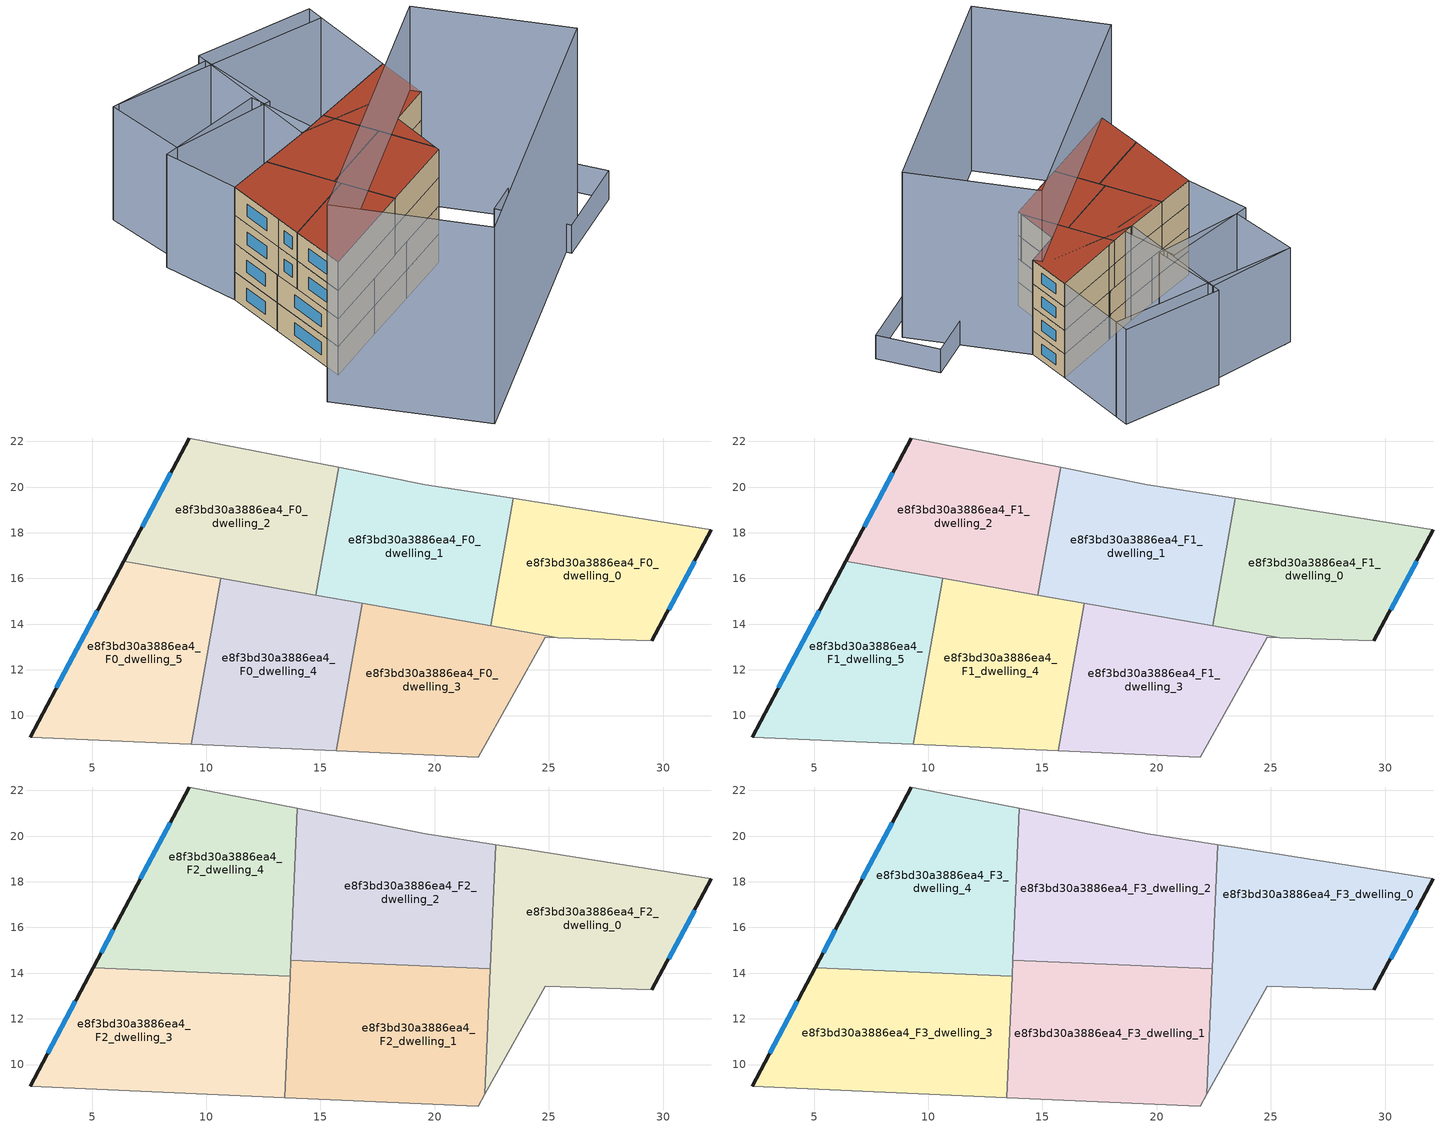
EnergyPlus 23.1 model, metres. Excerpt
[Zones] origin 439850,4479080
e8f3bd30a3886ea4_F0_dwelling_0
 floor ground (EU_floor_Construction): 32.11,18.13 29.51,13.28 25.39,13.41 22.45,13.92 23.43,19.51 23.7,19.47 z0
 wall outside (EU_wall_Construction): 29.51,13.28 32.11,18.13 z0:3
 wall adiabatic (EU_wall_Construction): 25.39,13.41 29.51,13.28 / 32.11,18.13 23.7,19.47 23.43,19.51 z0:3
 wall to e8f3bd30a3886ea4_F0_dwelling_1 (EU_wall_Construction): 23.43,19.51 22.45,13.92 z0:3
 wall to e8f3bd30a3886ea4_F0_dwelling_3 (EU_wall_Construction): 22.45,13.92 25.39,13.41 z0:3
 window (EU_Window_Construction): 30.24,14.64 31.38,16.76 z0.84:2.16
e8f3bd30a3886ea4_F0_dwelling_1
 floor ground (EU_floor_Construction): 23.43,19.51 22.45,13.92 14.8,15.27 15.79,20.86 19.58,20.12 z0
 wall to e8f3bd30a3886ea4_F0_dwelling_2 (EU_wall_Construction): 15.79,20.86 14.8,15.27 z0:3
 wall adiabatic (EU_wall_Construction): 23.43,19.51 19.58,20.12 15.79,20.86 z0:3
 wall to e8f3bd30a3886ea4_F0_dwelling_4 (EU_wall_Construction): 14.8,15.27 16.82,14.91 z0:3
 wall to e8f3bd30a3886ea4_F0_dwelling_3 (EU_wall_Construction): 16.82,14.91 22.45,13.92 z0:3
e8f3bd30a3886ea4_F0_dwelling_2
 floor ground (EU_floor_Construction): 15.79,20.86 14.8,15.27 6.38,16.75 9.26,22.15 z0
 wall outside (EU_wall_Construction): 9.26,22.15 6.38,16.75 z0:3
 wall adiabatic (EU_wall_Construction): 15.79,20.86 9.26,22.15 z0:3
 wall to e8f3bd30a3886ea4_F0_dwelling_5 (EU_wall_Construction): 6.38,16.75 10.63,16 z0:3
 wall to e8f3bd30a3886ea4_F0_dwelling_4 (EU_wall_Construction): 10.63,16 14.8,15.27 z0:3
 window (EU_Window_Construction): 8.45,20.63 7.19,18.27 z0.84:2.16
e8f3bd30a3886ea4_F0_dwelling_3
 floor ground (EU_floor_Construction): 25.39,13.41 24.83,13.42 21.91,8.18 15.68,8.46 16.82,14.91 z0
 wall adiabatic (EU_wall_Construction): 25.39,13.41 24.83,13.42 / 15.68,8.46 21.91,8.18 24.83,13.42 z0:3
 wall to e8f3bd30a3886ea4_F0_dwelling_4 (EU_wall_Construction): 16.82,14.91 15.68,8.46 z0:3
e8f3bd30a3886ea4_F0_dwelling_4
 floor ground (EU_floor_Construction): 16.82,14.91 15.68,8.46 9.35,8.73 10.63,16 z0
 wall adiabatic (EU_wall_Construction): 9.35,8.73 15.68,8.46 z0:3
 wall to e8f3bd30a3886ea4_F0_dwelling_5 (EU_wall_Construction): 10.63,16 9.35,8.73 z0:3
e8f3bd30a3886ea4_F0_dwelling_5
 floor ground (EU_floor_Construction): 10.63,16 9.35,8.73 2.29,9.04 6.38,16.75 z0
 wall outside (EU_wall_Construction): 6.38,16.75 2.29,9.04 z0:3
 wall adiabatic (EU_wall_Construction): 2.29,9.04 9.35,8.73 z0:3
 window (EU_Window_Construction): 5.23,14.59 3.44,11.21 z0.84:2.16
e8f3bd30a3886ea4_F1_dwelling_0
 floor to e8f3bd30a3886ea4_F0_dwelling_0 (EU_floor_Construction): 32.11,18.13 29.51,13.28 25.39,13.41 22.45,13.92 23.43,19.51 23.7,19.47 z3
 wall outside (EU_wall_Construction): 29.51,13.28 32.11,18.13 z3:6
 wall adiabatic (EU_wall_Construction): 25.39,13.41 29.51,13.28 / 32.11,18.13 23.7,19.47 23.43,19.51 z3:6
 wall to e8f3bd30a3886ea4_F1_dwelling_1 (EU_wall_Construction): 23.43,19.51 22.45,13.92 z3:6
 wall to e8f3bd30a3886ea4_F1_dwelling_3 (EU_wall_Construction): 22.45,13.92 25.39,13.41 z3:6
 window (EU_Window_Construction): 30.24,14.64 31.38,16.76 z3.84:5.16
e8f3bd30a3886ea4_F1_dwelling_1
 floor to e8f3bd30a3886ea4_F0_dwelling_1 (EU_floor_Construction): 23.43,19.51 22.45,13.92 14.8,15.27 15.79,20.86 19.58,20.12 z3
 wall to e8f3bd30a3886ea4_F1_dwelling_2 (EU_wall_Construction): 15.79,20.86 14.8,15.27 z3:6
 wall adiabatic (EU_wall_Construction): 23.43,19.51 19.58,20.12 15.79,20.86 z3:6
 wall to e8f3bd30a3886ea4_F1_dwelling_4 (EU_wall_Construction): 14.8,15.27 16.82,14.91 z3:6
 wall to e8f3bd30a3886ea4_F1_dwelling_3 (EU_wall_Construction): 16.82,14.91 22.45,13.92 z3:6
e8f3bd30a3886ea4_F1_dwelling_2
 floor to e8f3bd30a3886ea4_F0_dwelling_2 (EU_floor_Construction): 15.79,20.86 14.8,15.27 6.38,16.75 9.26,22.15 z3
 wall outside (EU_wall_Construction): 9.26,22.15 6.38,16.75 z3:6
 wall adiabatic (EU_wall_Construction): 15.79,20.86 9.26,22.15 z3:6
 wall to e8f3bd30a3886ea4_F1_dwelling_5 (EU_wall_Construction): 6.38,16.75 10.63,16 z3:6
 wall to e8f3bd30a3886ea4_F1_dwelling_4 (EU_wall_Construction): 10.63,16 14.8,15.27 z3:6
 window (EU_Window_Construction): 8.45,20.63 7.19,18.27 z3.84:5.16
e8f3bd30a3886ea4_F1_dwelling_3
 floor to e8f3bd30a3886ea4_F0_dwelling_3 (EU_floor_Construction): 25.39,13.41 24.83,13.42 21.91,8.18 15.68,8.46 16.82,14.91 z3
 wall adiabatic (EU_wall_Construction): 25.39,13.41 24.83,13.42 / 15.68,8.46 21.91,8.18 24.83,13.42 z3:6
 wall to e8f3bd30a3886ea4_F1_dwelling_4 (EU_wall_Construction): 16.82,14.91 15.68,8.46 z3:6
e8f3bd30a3886ea4_F1_dwelling_4
 floor to e8f3bd30a3886ea4_F0_dwelling_4 (EU_floor_Construction): 16.82,14.91 15.68,8.46 9.35,8.73 10.63,16 z3
 wall adiabatic (EU_wall_Construction): 9.35,8.73 15.68,8.46 z3:6
 wall to e8f3bd30a3886ea4_F1_dwelling_5 (EU_wall_Construction): 10.63,16 9.35,8.73 z3:6
e8f3bd30a3886ea4_F1_dwelling_5
 floor to e8f3bd30a3886ea4_F0_dwelling_5 (EU_floor_Construction): 10.63,16 9.35,8.73 2.29,9.04 6.38,16.75 z3
 wall outside (EU_wall_Construction): 6.38,16.75 2.29,9.04 z3:6
 wall adiabatic (EU_wall_Construction): 2.29,9.04 9.35,8.73 z3:6
 window (EU_Window_Construction): 5.23,14.59 3.44,11.21 z3.84:5.16
e8f3bd30a3886ea4_F2_dwelling_0
 floor to e8f3bd30a3886ea4_F1_dwelling_0 (EU_floor_Construction): 32.11,18.13 29.51,13.28 25.38,13.41 22.45,13.92 23.43,19.51 23.7,19.47 z6
 floor to e8f3bd30a3886ea4_F1_dwelling_3 (EU_floor_Construction): 25.38,13.41 24.83,13.42 22.19,8.69 22.42,13.93 z6
 floor to e8f3bd30a3886ea4_F1_dwelling_1 (EU_floor_Construction): 23.43,19.51 22.45,13.92 22.42,13.93 22.67,19.63 z6
 wall outside (EU_wall_Construction): 29.51,13.28 32.11,18.13 z6:9
 wall adiabatic (EU_wall_Construction): 32.11,18.13 23.7,19.47 22.67,19.63 / 22.19,8.69 24.83,13.42 29.51,13.28 z6:9
 wall to e8f3bd30a3886ea4_F2_dwelling_1 (EU_wall_Construction): 22.43,14.19 22.19,8.69 z6:9
 wall to e8f3bd30a3886ea4_F2_dwelling_2 (EU_wall_Construction): 22.67,19.63 22.43,14.19 z6:9
 window (EU_Window_Construction): 30.24,14.64 31.38,16.76 z6.84:8.16
e8f3bd30a3886ea4_F2_dwelling_1
 floor to e8f3bd30a3886ea4_F1_dwelling_3 (EU_floor_Construction): 22.42,13.93 22.19,8.69 21.91,8.18 15.68,8.46 16.73,14.44 20.44,14.28 z6
 floor to e8f3bd30a3886ea4_F1_dwelling_1 (EU_floor_Construction): 22.43,14.19 22.42,13.93 20.44,14.28 z6
 floor to e8f3bd30a3886ea4_F1_dwelling_4 (EU_floor_Construction): 16.73,14.44 15.68,8.46 13.44,8.55 13.7,14.57 z6
 wall adiabatic (EU_wall_Construction): 13.44,8.55 21.91,8.18 22.19,8.69 z6:9
 wall to e8f3bd30a3886ea4_F2_dwelling_2 (EU_wall_Construction): 22.43,14.19 13.7,14.57 z6:9
 wall to e8f3bd30a3886ea4_F2_dwelling_3 (EU_wall_Construction): 13.67,13.86 13.44,8.55 z6:9
 wall to e8f3bd30a3886ea4_F2_dwelling_4 (EU_wall_Construction): 13.7,14.57 13.67,13.86 z6:9
e8f3bd30a3886ea4_F2_dwelling_2
 floor to e8f3bd30a3886ea4_F1_dwelling_1 (EU_floor_Construction): 22.67,19.63 22.43,14.19 20.44,14.28 14.8,15.27 15.79,20.86 19.58,20.12 z6
 floor to e8f3bd30a3886ea4_F1_dwelling_2 (EU_floor_Construction): 15.79,20.86 14.8,15.27 13.74,15.46 13.99,21.22 z6
 floor to e8f3bd30a3886ea4_F1_dwelling_3 (EU_floor_Construction): 20.44,14.28 16.73,14.44 16.82,14.91 z6
 floor to e8f3bd30a3886ea4_F1_dwelling_4 (EU_floor_Construction): 16.82,14.91 16.73,14.44 13.7,14.57 13.74,15.46 z6
 wall adiabatic (EU_wall_Construction): 22.67,19.63 19.58,20.12 13.99,21.22 z6:9
 wall to e8f3bd30a3886ea4_F2_dwelling_4 (EU_wall_Construction): 13.99,21.22 13.7,14.57 z6:9
e8f3bd30a3886ea4_F2_dwelling_3
 floor to e8f3bd30a3886ea4_F1_dwelling_4 (EU_floor_Construction): 13.67,13.86 13.44,8.55 9.35,8.73 10.28,14.01 z6
 floor to e8f3bd30a3886ea4_F1_dwelling_5 (EU_floor_Construction): 10.28,14.01 9.35,8.73 2.29,9.04 5.04,14.23 z6
 wall outside (EU_wall_Construction): 5.04,14.23 2.29,9.04 z6:9
 wall to e8f3bd30a3886ea4_F2_dwelling_4 (EU_wall_Construction): 13.67,13.86 5.04,14.23 z6:9
 wall adiabatic (EU_wall_Construction): 2.29,9.04 13.44,8.55 z6:9
 window (EU_Window_Construction): 4.27,12.78 3.06,10.5 z6.84:8.16
e8f3bd30a3886ea4_F2_dwelling_4
 floor to e8f3bd30a3886ea4_F1_dwelling_2 (EU_floor_Construction): 13.99,21.22 13.74,15.46 6.38,16.75 9.26,22.15 z6
 floor to e8f3bd30a3886ea4_F1_dwelling_5 (EU_floor_Construction): 10.63,16 10.28,14.01 5.04,14.23 6.3,16.61 6.38,16.75 z6
 floor to e8f3bd30a3886ea4_F1_dwelling_4 (EU_floor_Construction): 13.74,15.46 13.67,13.86 10.28,14.01 10.63,16 z6
 wall outside (EU_wall_Construction): 9.26,22.15 6.28,16.56 5.04,14.23 z6:9
 wall adiabatic (EU_wall_Construction): 13.99,21.22 9.26,22.15 z6:9
 window (EU_Window_Construction): 5.93,15.9 5.39,14.89 / 8.42,20.58 7.11,18.13 z6.84:8.16
e8f3bd30a3886ea4_F3_dwelling_0
 floor to e8f3bd30a3886ea4_F2_dwelling_0 (EU_floor_Construction): 32.11,18.13 29.51,13.28 24.83,13.42 22.19,8.69 22.67,19.63 23.7,19.47 z9
 wall outside (EU_wall_Construction): 29.51,13.28 32.11,18.13 z9:12
 wall adiabatic (EU_wall_Construction): 32.11,18.13 23.7,19.47 22.67,19.63 / 22.19,8.69 24.83,13.42 29.51,13.28 z9:12
 wall to e8f3bd30a3886ea4_F3_dwelling_1 (EU_wall_Construction): 22.43,14.19 22.19,8.69 z9:12
 wall to e8f3bd30a3886ea4_F3_dwelling_2 (EU_wall_Construction): 22.67,19.63 22.43,14.19 z9:12
 window (EU_Window_Construction): 30.24,14.64 31.38,16.76 z9.84:11.16
 roof outside (EU_roof_Construction): 29.51,13.28 32.11,18.13 23.7,19.47 22.67,19.63 22.19,8.69 24.83,13.42 z12
e8f3bd30a3886ea4_F3_dwelling_1
 floor to e8f3bd30a3886ea4_F2_dwelling_1 (EU_floor_Construction): 22.43,14.19 22.19,8.69 21.91,8.18 13.44,8.55 13.7,14.57 z9
 wall adiabatic (EU_wall_Construction): 13.44,8.55 21.91,8.18 22.19,8.69 z9:12
 wall to e8f3bd30a3886ea4_F3_dwelling_2 (EU_wall_Construction): 22.43,14.19 13.7,14.57 z9:12
 wall to e8f3bd30a3886ea4_F3_dwelling_3 (EU_wall_Construction): 13.67,13.86 13.44,8.55 z9:12
 wall to e8f3bd30a3886ea4_F3_dwelling_4 (EU_wall_Construction): 13.7,14.57 13.67,13.86 z9:12
 roof outside (EU_roof_Construction): 21.91,8.18 22.19,8.69 22.43,14.19 13.7,14.57 13.44,8.55 z12
e8f3bd30a3886ea4_F3_dwelling_2
 floor to e8f3bd30a3886ea4_F2_dwelling_2 (EU_floor_Construction): 22.67,19.63 22.43,14.19 13.7,14.57 13.99,21.22 19.58,20.12 z9
 wall adiabatic (EU_wall_Construction): 22.67,19.63 19.58,20.12 13.99,21.22 z9:12
 wall to e8f3bd30a3886ea4_F3_dwelling_4 (EU_wall_Construction): 13.99,21.22 13.7,14.57 z9:12
 roof outside (EU_roof_Construction): 22.43,14.19 22.67,19.63 19.58,20.12 13.99,21.22 13.7,14.57 z12
e8f3bd30a3886ea4_F3_dwelling_3
 floor to e8f3bd30a3886ea4_F2_dwelling_3 (EU_floor_Construction): 13.67,13.86 13.44,8.55 2.29,9.04 5.04,14.23 z9
 wall outside (EU_wall_Construction): 5.04,14.23 2.29,9.04 z9:12
 wall to e8f3bd30a3886ea4_F3_dwelling_4 (EU_wall_Construction): 13.67,13.86 5.04,14.23 z9:12
 wall adiabatic (EU_wall_Construction): 2.29,9.04 13.44,8.55 z9:12
 window (EU_Window_Construction): 4.27,12.78 3.06,10.5 z9.84:11.16
 roof outside (EU_roof_Construction): 13.44,8.55 13.67,13.86 5.04,14.23 2.29,9.04 z12
e8f3bd30a3886ea4_F3_dwelling_4
 floor to e8f3bd30a3886ea4_F2_dwelling_4 (EU_floor_Construction): 13.99,21.22 13.67,13.86 5.04,14.23 6.28,16.56 9.26,22.15 z9
 wall outside (EU_wall_Construction): 9.26,22.15 6.28,16.56 5.04,14.23 z9:12
 wall adiabatic (EU_wall_Construction): 13.99,21.22 9.26,22.15 z9:12
 window (EU_Window_Construction): 5.93,15.9 5.39,14.89 / 8.42,20.58 7.11,18.13 z9.84:11.16
 roof outside (EU_roof_Construction): 13.67,13.86 13.99,21.22 9.26,22.15 6.28,16.56 5.04,14.23 z12
shading: 27.56,5.35 36.63,5.87 / 36.63,5.87 37.05,-1.43 / 37.05,-1.43 27.98,-1.95 / 27.98,-1.95 27.56,5.35 z0:3; -1.92,8.22 29.31,14.29 / 29.31,14.29 32.2,-0.57 / 32.2,-0.57 0.97,-6.64 / 0.97,-6.64 -1.92,8.22 z0:21; 36.48,26.06 16.85,36.77 / 37.31,27.58 30.05,14.37 / 30.05,14.37 19.38,20.23 / 19.38,20.23 26.64,33.44 / 26.64,33.44 37.31,27.58 / 11.45,29.71 22.57,26.48 / 22.57,26.48 20.38,18.93 / 20.38,18.93 9.26,22.15 / 9.26,22.15 11.45,29.71 / 16.28,37.02 26.21,32.55 / 26.21,32.55 22.74,24.84 / 22.74,24.84 12.81,29.32 / 12.81,29.32 16.28,37.02 z0:12
[Building]
EU S2 Campaign: North Axis=0; Terrain=City; Solar Distribution=FullExterior
[Site:Location]
Madrid: Latitude=40.5; Longitude=-3.5; Time Zone=1; Elevation=609
[SizingPeriod:WeatherFileDays]
AnnualSizingPeriod: Begin Month=1; Begin Day of Month=1; End Month=12; End Day of Month=31; Day of Week for Start Day=Monday; Use Weather File Daylight Saving Period=No; Use Weather File Rain and Snow Indicators=No
[MATERIAL]
EU_InternalMass_Material: Roughness=MediumRough; Thickness=0.1; Conductivity=1; Density=1800; Specific Heat=900; Thermal Absorptance=0.9; Solar Absorptance=0.7; Visible Absorptance=0.7
[MATERIAL:NOMASS] Roughness=MediumRough; Thermal Absorptance=0.9; Solar Absorptance=0.7; Visible Absorptance=0.7
Name | Thermal Resistance
EU_wall_NoMass; EU_roof_NoMass | 2.16768
EU_floor_NoMass | 1.14339
[WINDOWMATERIAL:SIMPLEGLAZINGSYSTEM]
EU_Window_SimpleGlazing: UFactor=3.23888; Solar Heat Gain Coefficient=0.85; Visible Transmittance=0.85
[CONSTRUCTION]
EU_wall_Construction: EU_wall_NoMass
EU_roof_Construction: EU_roof_NoMass
EU_floor_Construction: EU_floor_NoMass
EU_InternalMass_Construction: EU_InternalMass_Material
EU_Window_Construction: EU_Window_SimpleGlazing
[ZONE] Type=1; Multiplier=1; Ceiling Height=autocalculate; Floor Area=autocalculate; Part of Total Floor Area=Yes
Name | Volume
e8f3bd30a3886ea4_F0_dwelling_0; e8f3bd30a3886ea4_F1_dwelling_0 | 131.347
e8f3bd30a3886ea4_F2_dwelling_0; e8f3bd30a3886ea4_F3_dwelling_0 | 157.612
e8f3bd30a3886ea4_F0_dwelling_1; e8f3bd30a3886ea4_F1_dwelling_1 | 131.357
e8f3bd30a3886ea4_F2_dwelling_1; e8f3bd30a3886ea4_F3_dwelling_1 | 157.614
e8f3bd30a3886ea4_F0_dwelling_2; e8f3bd30a3886ea4_F1_dwelling_2 | 131.334
e8f3bd30a3886ea4_F2_dwelling_2; e8f3bd30a3886ea4_F3_dwelling_2 | 157.607
e8f3bd30a3886ea4_F0_dwelling_3; e8f3bd30a3886ea4_F1_dwelling_3 | 131.34
e8f3bd30a3886ea4_F2_dwelling_3; e8f3bd30a3886ea4_F3_dwelling_3 | 157.592
e8f3bd30a3886ea4_F0_dwelling_4; e8f3bd30a3886ea4_F1_dwelling_4 | 131.312
e8f3bd30a3886ea4_F2_dwelling_4; e8f3bd30a3886ea4_F3_dwelling_4 | 157.61
e8f3bd30a3886ea4_F0_dwelling_5; e8f3bd30a3886ea4_F1_dwelling_5 | 131.326
[INTERNALMASS] Construction=EU_InternalMass_Construction
Name | Zone or ZoneList | Surface Area
e8f3bd30a3886ea4_F0_dwelling_0_EU_InternalMass | e8f3bd30a3886ea4_F0_dwelling_0 | 43.7824
e8f3bd30a3886ea4_F0_dwelling_1_EU_InternalMass | e8f3bd30a3886ea4_F0_dwelling_1 | 43.7857
e8f3bd30a3886ea4_F0_dwelling_2_EU_InternalMass | e8f3bd30a3886ea4_F0_dwelling_2 | 43.7782
e8f3bd30a3886ea4_F0_dwelling_3_EU_InternalMass | e8f3bd30a3886ea4_F0_dwelling_3 | 43.7802
e8f3bd30a3886ea4_F0_dwelling_4_EU_InternalMass | e8f3bd30a3886ea4_F0_dwelling_4 | 43.7706
e8f3bd30a3886ea4_F0_dwelling_5_EU_InternalMass | e8f3bd30a3886ea4_F0_dwelling_5 | 43.7761
e8f3bd30a3886ea4_F1_dwelling_0_EU_InternalMass | e8f3bd30a3886ea4_F1_dwelling_0 | 43.7824
e8f3bd30a3886ea4_F1_dwelling_1_EU_InternalMass | e8f3bd30a3886ea4_F1_dwelling_1 | 43.7857
e8f3bd30a3886ea4_F1_dwelling_2_EU_InternalMass | e8f3bd30a3886ea4_F1_dwelling_2 | 43.7782
e8f3bd30a3886ea4_F1_dwelling_3_EU_InternalMass | e8f3bd30a3886ea4_F1_dwelling_3 | 43.7802
e8f3bd30a3886ea4_F1_dwelling_4_EU_InternalMass | e8f3bd30a3886ea4_F1_dwelling_4 | 43.7706
e8f3bd30a3886ea4_F1_dwelling_5_EU_InternalMass | e8f3bd30a3886ea4_F1_dwelling_5 | 43.7761
e8f3bd30a3886ea4_F2_dwelling_0_EU_InternalMass | e8f3bd30a3886ea4_F2_dwelling_0 | 52.5374
e8f3bd30a3886ea4_F2_dwelling_1_EU_InternalMass | e8f3bd30a3886ea4_F2_dwelling_1 | 52.5394
e8f3bd30a3886ea4_F2_dwelling_2_EU_InternalMass | e8f3bd30a3886ea4_F2_dwelling_2 | 52.5344
e8f3bd30a3886ea4_F2_dwelling_3_EU_InternalMass | e8f3bd30a3886ea4_F2_dwelling_3 | 52.5281
e8f3bd30a3886ea4_F2_dwelling_4_EU_InternalMass | e8f3bd30a3886ea4_F2_dwelling_4 | 52.5358
e8f3bd30a3886ea4_F3_dwelling_0_EU_InternalMass | e8f3bd30a3886ea4_F3_dwelling_0 | 52.5374
e8f3bd30a3886ea4_F3_dwelling_1_EU_InternalMass | e8f3bd30a3886ea4_F3_dwelling_1 | 52.5394
e8f3bd30a3886ea4_F3_dwelling_2_EU_InternalMass | e8f3bd30a3886ea4_F3_dwelling_2 | 52.5344
e8f3bd30a3886ea4_F3_dwelling_3_EU_InternalMass | e8f3bd30a3886ea4_F3_dwelling_3 | 52.5281
e8f3bd30a3886ea4_F3_dwelling_4_EU_InternalMass | e8f3bd30a3886ea4_F3_dwelling_4 | 52.5358
[OTHEREQUIPMENT] Fuel Type=Electricity; Design Level Calculation Method=Watts/Area; Power per Zone Floor Area=1; Fraction Latent=0; Fraction Radiant=0; Fraction Lost=0; Carbon Dioxide Generation Rate=0; EndUse Subcategory=EU_Step8_InternalGains
Name | Zone or ZoneList or Space or SpaceList | Schedule
EU_Step8_InternalGain_e8f3bd30a3886ea4_F0_dwelling_0_f000 | e8f3bd30a3886ea4_F0_dwelling_0 | EU_Step8_GainSchedule_e8f3bd30a3886ea4_F0_dwelling_0_f000
EU_Step8_InternalGain_e8f3bd30a3886ea4_F0_dwelling_1_f000 | e8f3bd30a3886ea4_F0_dwelling_1 | EU_Step8_GainSchedule_e8f3bd30a3886ea4_F0_dwelling_1_f000
EU_Step8_InternalGain_e8f3bd30a3886ea4_F0_dwelling_2_f000 | e8f3bd30a3886ea4_F0_dwelling_2 | EU_Step8_GainSchedule_e8f3bd30a3886ea4_F0_dwelling_2_f000
EU_Step8_InternalGain_e8f3bd30a3886ea4_F0_dwelling_3_f000 | e8f3bd30a3886ea4_F0_dwelling_3 | EU_Step8_GainSchedule_e8f3bd30a3886ea4_F0_dwelling_3_f000
EU_Step8_InternalGain_e8f3bd30a3886ea4_F0_dwelling_4_f000 | e8f3bd30a3886ea4_F0_dwelling_4 | EU_Step8_GainSchedule_e8f3bd30a3886ea4_F0_dwelling_4_f000
EU_Step8_InternalGain_e8f3bd30a3886ea4_F0_dwelling_5_f000 | e8f3bd30a3886ea4_F0_dwelling_5 | EU_Step8_GainSchedule_e8f3bd30a3886ea4_F0_dwelling_5_f000
EU_Step8_InternalGain_e8f3bd30a3886ea4_F1_dwelling_0_f000 | e8f3bd30a3886ea4_F1_dwelling_0 | EU_Step8_GainSchedule_e8f3bd30a3886ea4_F1_dwelling_0_f000
EU_Step8_InternalGain_e8f3bd30a3886ea4_F1_dwelling_1_f000 | e8f3bd30a3886ea4_F1_dwelling_1 | EU_Step8_GainSchedule_e8f3bd30a3886ea4_F1_dwelling_1_f000
EU_Step8_InternalGain_e8f3bd30a3886ea4_F1_dwelling_2_f000 | e8f3bd30a3886ea4_F1_dwelling_2 | EU_Step8_GainSchedule_e8f3bd30a3886ea4_F1_dwelling_2_f000
EU_Step8_InternalGain_e8f3bd30a3886ea4_F1_dwelling_3_f000 | e8f3bd30a3886ea4_F1_dwelling_3 | EU_Step8_GainSchedule_e8f3bd30a3886ea4_F1_dwelling_3_f000
EU_Step8_InternalGain_e8f3bd30a3886ea4_F1_dwelling_4_f000 | e8f3bd30a3886ea4_F1_dwelling_4 | EU_Step8_GainSchedule_e8f3bd30a3886ea4_F1_dwelling_4_f000
EU_Step8_InternalGain_e8f3bd30a3886ea4_F1_dwelling_5_f000 | e8f3bd30a3886ea4_F1_dwelling_5 | EU_Step8_GainSchedule_e8f3bd30a3886ea4_F1_dwelling_5_f000
EU_Step8_InternalGain_e8f3bd30a3886ea4_F2_dwelling_0_f000 | e8f3bd30a3886ea4_F2_dwelling_0 | EU_Step8_GainSchedule_e8f3bd30a3886ea4_F2_dwelling_0_f000
EU_Step8_InternalGain_e8f3bd30a3886ea4_F2_dwelling_1_f000 | e8f3bd30a3886ea4_F2_dwelling_1 | EU_Step8_GainSchedule_e8f3bd30a3886ea4_F2_dwelling_1_f000
EU_Step8_InternalGain_e8f3bd30a3886ea4_F2_dwelling_2_f000 | e8f3bd30a3886ea4_F2_dwelling_2 | EU_Step8_GainSchedule_e8f3bd30a3886ea4_F2_dwelling_2_f000
EU_Step8_InternalGain_e8f3bd30a3886ea4_F2_dwelling_3_f000 | e8f3bd30a3886ea4_F2_dwelling_3 | EU_Step8_GainSchedule_e8f3bd30a3886ea4_F2_dwelling_3_f000
EU_Step8_InternalGain_e8f3bd30a3886ea4_F2_dwelling_4_f000 | e8f3bd30a3886ea4_F2_dwelling_4 | EU_Step8_GainSchedule_e8f3bd30a3886ea4_F2_dwelling_4_f000
EU_Step8_InternalGain_e8f3bd30a3886ea4_F3_dwelling_0_f000 | e8f3bd30a3886ea4_F3_dwelling_0 | EU_Step8_GainSchedule_e8f3bd30a3886ea4_F3_dwelling_0_f000
EU_Step8_InternalGain_e8f3bd30a3886ea4_F3_dwelling_1_f000 | e8f3bd30a3886ea4_F3_dwelling_1 | EU_Step8_GainSchedule_e8f3bd30a3886ea4_F3_dwelling_1_f000
EU_Step8_InternalGain_e8f3bd30a3886ea4_F3_dwelling_2_f000 | e8f3bd30a3886ea4_F3_dwelling_2 | EU_Step8_GainSchedule_e8f3bd30a3886ea4_F3_dwelling_2_f000
EU_Step8_InternalGain_e8f3bd30a3886ea4_F3_dwelling_3_f000 | e8f3bd30a3886ea4_F3_dwelling_3 | EU_Step8_GainSchedule_e8f3bd30a3886ea4_F3_dwelling_3_f000
EU_Step8_InternalGain_e8f3bd30a3886ea4_F3_dwelling_4_f000 | e8f3bd30a3886ea4_F3_dwelling_4 | EU_Step8_GainSchedule_e8f3bd30a3886ea4_F3_dwelling_4_f000
[ZONEVENTILATION:DESIGNFLOWRATE] Schedule=EU_AlwaysOn; Design Flow Rate Calculation Method=AirChanges/Hour; Air Changes per Hour=0.480546; Ventilation Type=Natural; Fan Pressure Rise=0; Fan Total Efficiency=1; Constant Term Coefficient=1; Temperature Term Coefficient=0; Velocity Term Coefficient=0; Velocity Squared Term Coefficient=0; Minimum Indoor Temperature=-100; Maximum Indoor Temperature=100; Delta Temperature=-100; Minimum Outdoor Temperature=-100; Maximum Outdoor Temperature=100; Maximum Wind Speed=40
Name | Zone or ZoneList or Space or SpaceList
EU_ConstantAir_e8f3bd30a3886ea4_F0_dwelling_0 | e8f3bd30a3886ea4_F0_dwelling_0
EU_ConstantAir_e8f3bd30a3886ea4_F0_dwelling_1 | e8f3bd30a3886ea4_F0_dwelling_1
EU_ConstantAir_e8f3bd30a3886ea4_F0_dwelling_2 | e8f3bd30a3886ea4_F0_dwelling_2
EU_ConstantAir_e8f3bd30a3886ea4_F0_dwelling_3 | e8f3bd30a3886ea4_F0_dwelling_3
EU_ConstantAir_e8f3bd30a3886ea4_F0_dwelling_4 | e8f3bd30a3886ea4_F0_dwelling_4
EU_ConstantAir_e8f3bd30a3886ea4_F0_dwelling_5 | e8f3bd30a3886ea4_F0_dwelling_5
EU_ConstantAir_e8f3bd30a3886ea4_F1_dwelling_0 | e8f3bd30a3886ea4_F1_dwelling_0
EU_ConstantAir_e8f3bd30a3886ea4_F1_dwelling_1 | e8f3bd30a3886ea4_F1_dwelling_1
EU_ConstantAir_e8f3bd30a3886ea4_F1_dwelling_2 | e8f3bd30a3886ea4_F1_dwelling_2
EU_ConstantAir_e8f3bd30a3886ea4_F1_dwelling_3 | e8f3bd30a3886ea4_F1_dwelling_3
EU_ConstantAir_e8f3bd30a3886ea4_F1_dwelling_4 | e8f3bd30a3886ea4_F1_dwelling_4
EU_ConstantAir_e8f3bd30a3886ea4_F1_dwelling_5 | e8f3bd30a3886ea4_F1_dwelling_5
EU_ConstantAir_e8f3bd30a3886ea4_F2_dwelling_0 | e8f3bd30a3886ea4_F2_dwelling_0
EU_ConstantAir_e8f3bd30a3886ea4_F2_dwelling_1 | e8f3bd30a3886ea4_F2_dwelling_1
EU_ConstantAir_e8f3bd30a3886ea4_F2_dwelling_2 | e8f3bd30a3886ea4_F2_dwelling_2
EU_ConstantAir_e8f3bd30a3886ea4_F2_dwelling_3 | e8f3bd30a3886ea4_F2_dwelling_3
EU_ConstantAir_e8f3bd30a3886ea4_F2_dwelling_4 | e8f3bd30a3886ea4_F2_dwelling_4
EU_ConstantAir_e8f3bd30a3886ea4_F3_dwelling_0 | e8f3bd30a3886ea4_F3_dwelling_0
EU_ConstantAir_e8f3bd30a3886ea4_F3_dwelling_1 | e8f3bd30a3886ea4_F3_dwelling_1
EU_ConstantAir_e8f3bd30a3886ea4_F3_dwelling_2 | e8f3bd30a3886ea4_F3_dwelling_2
EU_ConstantAir_e8f3bd30a3886ea4_F3_dwelling_3 | e8f3bd30a3886ea4_F3_dwelling_3
EU_ConstantAir_e8f3bd30a3886ea4_F3_dwelling_4 | e8f3bd30a3886ea4_F3_dwelling_4
[HVACTEMPLATE:THERMOSTAT] Constant Heating Setpoint=20; Constant Cooling Setpoint=50
EU_HeatOnly_e8f3bd30a3886ea4_F0_dwelling_0; EU_HeatOnly_e8f3bd30a3886ea4_F0_dwelling_1; EU_HeatOnly_e8f3bd30a3886ea4_F0_dwelling_2; EU_HeatOnly_e8f3bd30a3886ea4_F0_dwelling_3; EU_HeatOnly_e8f3bd30a3886ea4_F0_dwelling_4; EU_HeatOnly_e8f3bd30a3886ea4_F0_dwelling_5; EU_HeatOnly_e8f3bd30a3886ea4_F1_dwelling_0; EU_HeatOnly_e8f3bd30a3886ea4_F1_dwelling_1; EU_HeatOnly_e8f3bd30a3886ea4_F1_dwelling_2; EU_HeatOnly_e8f3bd30a3886ea4_F1_dwelling_3; EU_HeatOnly_e8f3bd30a3886ea4_F1_dwelling_4; EU_HeatOnly_e8f3bd30a3886ea4_F1_dwelling_5; EU_HeatOnly_e8f3bd30a3886ea4_F2_dwelling_0; EU_HeatOnly_e8f3bd30a3886ea4_F2_dwelling_1; EU_HeatOnly_e8f3bd30a3886ea4_F2_dwelling_2; EU_HeatOnly_e8f3bd30a3886ea4_F2_dwelling_3; EU_HeatOnly_e8f3bd30a3886ea4_F2_dwelling_4; EU_HeatOnly_e8f3bd30a3886ea4_F3_dwelling_0; EU_HeatOnly_e8f3bd30a3886ea4_F3_dwelling_1; EU_HeatOnly_e8f3bd30a3886ea4_F3_dwelling_2; EU_HeatOnly_e8f3bd30a3886ea4_F3_dwelling_3; EU_HeatOnly_e8f3bd30a3886ea4_F3_dwelling_4
[HVACTEMPLATE:ZONE:IDEALLOADSAIRSYSTEM] System Availability Schedule=EU_AlwaysOn; Maximum Heating Supply Air Temperature=50; Minimum Cooling Supply Air Temperature=13; Maximum Heating Supply Air Humidity Ratio=0.0156; Minimum Cooling Supply Air Humidity Ratio=0.0077; Heating Limit=NoLimit; Cooling Limit=NoLimit; Heating Availability Schedule=EU_AlwaysOn; Cooling Availability Schedule=EU_CoolingOff; Dehumidification Control Type=ConstantSensibleHeatRatio; Cooling Sensible Heat Ratio=0.7; Dehumidification Setpoint=60; Humidification Control Type=None; Humidification Setpoint=30; Outdoor Air Method=None; Outdoor Air Flow Rate per Person=0.00944; Outdoor Air Flow Rate per Zone Floor Area=0; Outdoor Air Flow Rate per Zone=0; Demand Controlled Ventilation Type=None; Outdoor Air Economizer Type=NoEconomizer; Heat Recovery Type=None; Sensible Heat Recovery Effectiveness=0.7; Latent Heat Recovery Effectiveness=0.65
Name | Template Thermostat
e8f3bd30a3886ea4_F0_dwelling_0 | EU_HeatOnly_e8f3bd30a3886ea4_F0_dwelling_0
e8f3bd30a3886ea4_F0_dwelling_1 | EU_HeatOnly_e8f3bd30a3886ea4_F0_dwelling_1
e8f3bd30a3886ea4_F0_dwelling_2 | EU_HeatOnly_e8f3bd30a3886ea4_F0_dwelling_2
e8f3bd30a3886ea4_F0_dwelling_3 | EU_HeatOnly_e8f3bd30a3886ea4_F0_dwelling_3
e8f3bd30a3886ea4_F0_dwelling_4 | EU_HeatOnly_e8f3bd30a3886ea4_F0_dwelling_4
e8f3bd30a3886ea4_F0_dwelling_5 | EU_HeatOnly_e8f3bd30a3886ea4_F0_dwelling_5
e8f3bd30a3886ea4_F1_dwelling_0 | EU_HeatOnly_e8f3bd30a3886ea4_F1_dwelling_0
e8f3bd30a3886ea4_F1_dwelling_1 | EU_HeatOnly_e8f3bd30a3886ea4_F1_dwelling_1
e8f3bd30a3886ea4_F1_dwelling_2 | EU_HeatOnly_e8f3bd30a3886ea4_F1_dwelling_2
e8f3bd30a3886ea4_F1_dwelling_3 | EU_HeatOnly_e8f3bd30a3886ea4_F1_dwelling_3
e8f3bd30a3886ea4_F1_dwelling_4 | EU_HeatOnly_e8f3bd30a3886ea4_F1_dwelling_4
e8f3bd30a3886ea4_F1_dwelling_5 | EU_HeatOnly_e8f3bd30a3886ea4_F1_dwelling_5
e8f3bd30a3886ea4_F2_dwelling_0 | EU_HeatOnly_e8f3bd30a3886ea4_F2_dwelling_0
e8f3bd30a3886ea4_F2_dwelling_1 | EU_HeatOnly_e8f3bd30a3886ea4_F2_dwelling_1
e8f3bd30a3886ea4_F2_dwelling_2 | EU_HeatOnly_e8f3bd30a3886ea4_F2_dwelling_2
e8f3bd30a3886ea4_F2_dwelling_3 | EU_HeatOnly_e8f3bd30a3886ea4_F2_dwelling_3
e8f3bd30a3886ea4_F2_dwelling_4 | EU_HeatOnly_e8f3bd30a3886ea4_F2_dwelling_4
e8f3bd30a3886ea4_F3_dwelling_0 | EU_HeatOnly_e8f3bd30a3886ea4_F3_dwelling_0
e8f3bd30a3886ea4_F3_dwelling_1 | EU_HeatOnly_e8f3bd30a3886ea4_F3_dwelling_1
e8f3bd30a3886ea4_F3_dwelling_2 | EU_HeatOnly_e8f3bd30a3886ea4_F3_dwelling_2
e8f3bd30a3886ea4_F3_dwelling_3 | EU_HeatOnly_e8f3bd30a3886ea4_F3_dwelling_3
e8f3bd30a3886ea4_F3_dwelling_4 | EU_HeatOnly_e8f3bd30a3886ea4_F3_dwelling_4
[SIZING:ZONE] Zone Cooling Design Supply Air Temperature Input Method=SupplyAirTemperature; Zone Cooling Design Supply Air Temperature=13; Zone Heating Design Supply Air Temperature Input Method=SupplyAirTemperature; Zone Heating Design Supply Air Temperature=50; Zone Cooling Design Supply Air Humidity Ratio=0.008; Zone Heating Design Supply Air Humidity Ratio=0.008; Cooling Design Air Flow Method=DesignDay; Cooling Design Air Flow Rate=0; Cooling Minimum Air Flow per Zone Floor Area=0.000762; Cooling Minimum Air Flow=0; Cooling Minimum Air Flow Fraction=0.2; Heating Design Air Flow Method=DesignDay; Heating Design Air Flow Rate=0; Heating Maximum Air Flow per Zone Floor Area=0.002032; Heating Maximum Air Flow=0.141576; Heating Maximum Air Flow Fraction=0.3; Account for Dedicated Outdoor Air System=No; Dedicated Outdoor Air System Control Strategy=NeutralSupplyAir; Dedicated Outdoor Air Low Setpoint Temperature for Design=autosize; Dedicated Outdoor Air High Setpoint Temperature for Design=autosize; Zone Load Sizing Method=Sensible Load Only No Latent Load; Zone Latent Cooling Design Supply Air Humidity Ratio Input Method=HumidityRatioDifference; Zone Cooling Design Supply Air Humidity Ratio Difference=0.005; Zone Latent Heating Design Supply Air Humidity Ratio Input Method=HumidityRatioDifference; Zone Humidification Design Supply Air Humidity Ratio Difference=0.005
e8f3bd30a3886ea4_F0_dwelling_0; e8f3bd30a3886ea4_F0_dwelling_1; e8f3bd30a3886ea4_F0_dwelling_2; e8f3bd30a3886ea4_F0_dwelling_3; e8f3bd30a3886ea4_F0_dwelling_4; e8f3bd30a3886ea4_F0_dwelling_5; e8f3bd30a3886ea4_F1_dwelling_0; e8f3bd30a3886ea4_F1_dwelling_1; e8f3bd30a3886ea4_F1_dwelling_2; e8f3bd30a3886ea4_F1_dwelling_3; e8f3bd30a3886ea4_F1_dwelling_4; e8f3bd30a3886ea4_F1_dwelling_5; e8f3bd30a3886ea4_F2_dwelling_0; e8f3bd30a3886ea4_F2_dwelling_1; e8f3bd30a3886ea4_F2_dwelling_2; e8f3bd30a3886ea4_F2_dwelling_3; e8f3bd30a3886ea4_F2_dwelling_4; e8f3bd30a3886ea4_F3_dwelling_0; e8f3bd30a3886ea4_F3_dwelling_1; e8f3bd30a3886ea4_F3_dwelling_2; e8f3bd30a3886ea4_F3_dwelling_3; e8f3bd30a3886ea4_F3_dwelling_4
[SCHEDULE:CONSTANT]
Name | Hourly Value
EU_AlwaysOn | 1
EU_CoolingOff | 0
[SCHEDULE:FILE] Column Number=1; Rows to Skip at Top=0; Number of Hours of Data=8760; Column Separator=Comma; Interpolate to Timestep=No; Minutes per Item=60; Adjust Schedule for Daylight Savings=Yes
Name | File
EU_Step8_GainSchedule_e8f3bd30a3886ea4_F0_dwelling_0_f000 | ../../schedules/e8f3bd30a3886ea4/e8f3bd30a3886ea4_F0_dwelling_0_f000_gain.csv
EU_Step8_GainSchedule_e8f3bd30a3886ea4_F0_dwelling_1_f000 | ../../schedules/e8f3bd30a3886ea4/e8f3bd30a3886ea4_F0_dwelling_1_f000_gain.csv
EU_Step8_GainSchedule_e8f3bd30a3886ea4_F0_dwelling_2_f000 | ../../schedules/e8f3bd30a3886ea4/e8f3bd30a3886ea4_F0_dwelling_2_f000_gain.csv
EU_Step8_GainSchedule_e8f3bd30a3886ea4_F0_dwelling_3_f000 | ../../schedules/e8f3bd30a3886ea4/e8f3bd30a3886ea4_F0_dwelling_3_f000_gain.csv
EU_Step8_GainSchedule_e8f3bd30a3886ea4_F0_dwelling_4_f000 | ../../schedules/e8f3bd30a3886ea4/e8f3bd30a3886ea4_F0_dwelling_4_f000_gain.csv
EU_Step8_GainSchedule_e8f3bd30a3886ea4_F0_dwelling_5_f000 | ../../schedules/e8f3bd30a3886ea4/e8f3bd30a3886ea4_F0_dwelling_5_f000_gain.csv
EU_Step8_GainSchedule_e8f3bd30a3886ea4_F1_dwelling_0_f000 | ../../schedules/e8f3bd30a3886ea4/e8f3bd30a3886ea4_F1_dwelling_0_f000_gain.csv
EU_Step8_GainSchedule_e8f3bd30a3886ea4_F1_dwelling_1_f000 | ../../schedules/e8f3bd30a3886ea4/e8f3bd30a3886ea4_F1_dwelling_1_f000_gain.csv
EU_Step8_GainSchedule_e8f3bd30a3886ea4_F1_dwelling_2_f000 | ../../schedules/e8f3bd30a3886ea4/e8f3bd30a3886ea4_F1_dwelling_2_f000_gain.csv
EU_Step8_GainSchedule_e8f3bd30a3886ea4_F1_dwelling_3_f000 | ../../schedules/e8f3bd30a3886ea4/e8f3bd30a3886ea4_F1_dwelling_3_f000_gain.csv
EU_Step8_GainSchedule_e8f3bd30a3886ea4_F1_dwelling_4_f000 | ../../schedules/e8f3bd30a3886ea4/e8f3bd30a3886ea4_F1_dwelling_4_f000_gain.csv
EU_Step8_GainSchedule_e8f3bd30a3886ea4_F1_dwelling_5_f000 | ../../schedules/e8f3bd30a3886ea4/e8f3bd30a3886ea4_F1_dwelling_5_f000_gain.csv
EU_Step8_GainSchedule_e8f3bd30a3886ea4_F2_dwelling_0_f000 | ../../schedules/e8f3bd30a3886ea4/e8f3bd30a3886ea4_F2_dwelling_0_f000_gain.csv
EU_Step8_GainSchedule_e8f3bd30a3886ea4_F2_dwelling_1_f000 | ../../schedules/e8f3bd30a3886ea4/e8f3bd30a3886ea4_F2_dwelling_1_f000_gain.csv
EU_Step8_GainSchedule_e8f3bd30a3886ea4_F2_dwelling_2_f000 | ../../schedules/e8f3bd30a3886ea4/e8f3bd30a3886ea4_F2_dwelling_2_f000_gain.csv
EU_Step8_GainSchedule_e8f3bd30a3886ea4_F2_dwelling_3_f000 | ../../schedules/e8f3bd30a3886ea4/e8f3bd30a3886ea4_F2_dwelling_3_f000_gain.csv
EU_Step8_GainSchedule_e8f3bd30a3886ea4_F2_dwelling_4_f000 | ../../schedules/e8f3bd30a3886ea4/e8f3bd30a3886ea4_F2_dwelling_4_f000_gain.csv
EU_Step8_GainSchedule_e8f3bd30a3886ea4_F3_dwelling_0_f000 | ../../schedules/e8f3bd30a3886ea4/e8f3bd30a3886ea4_F3_dwelling_0_f000_gain.csv
EU_Step8_GainSchedule_e8f3bd30a3886ea4_F3_dwelling_1_f000 | ../../schedules/e8f3bd30a3886ea4/e8f3bd30a3886ea4_F3_dwelling_1_f000_gain.csv
EU_Step8_GainSchedule_e8f3bd30a3886ea4_F3_dwelling_2_f000 | ../../schedules/e8f3bd30a3886ea4/e8f3bd30a3886ea4_F3_dwelling_2_f000_gain.csv
EU_Step8_GainSchedule_e8f3bd30a3886ea4_F3_dwelling_3_f000 | ../../schedules/e8f3bd30a3886ea4/e8f3bd30a3886ea4_F3_dwelling_3_f000_gain.csv
EU_Step8_GainSchedule_e8f3bd30a3886ea4_F3_dwelling_4_f000 | ../../schedules/e8f3bd30a3886ea4/e8f3bd30a3886ea4_F3_dwelling_4_f000_gain.csv
